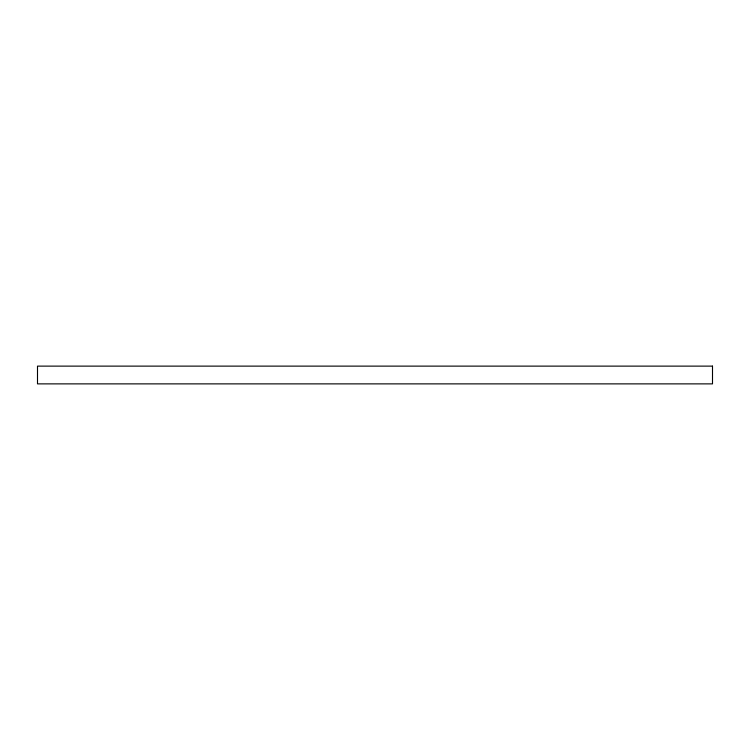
<?xml version="1.0" encoding="UTF-8"?>
<svg xmlns="http://www.w3.org/2000/svg" width="750" height="750" viewBox="0 0 750 750"><rect width="100%" height="100%" fill="white"/><g stroke="black" fill="none" stroke-linecap="round" stroke-linejoin="round"><path stroke-width="1.12" d="M712.5 366.122L37.5 366.122L37.5 383.878L712.5 383.878L712.5 366.122"/></g></svg>
